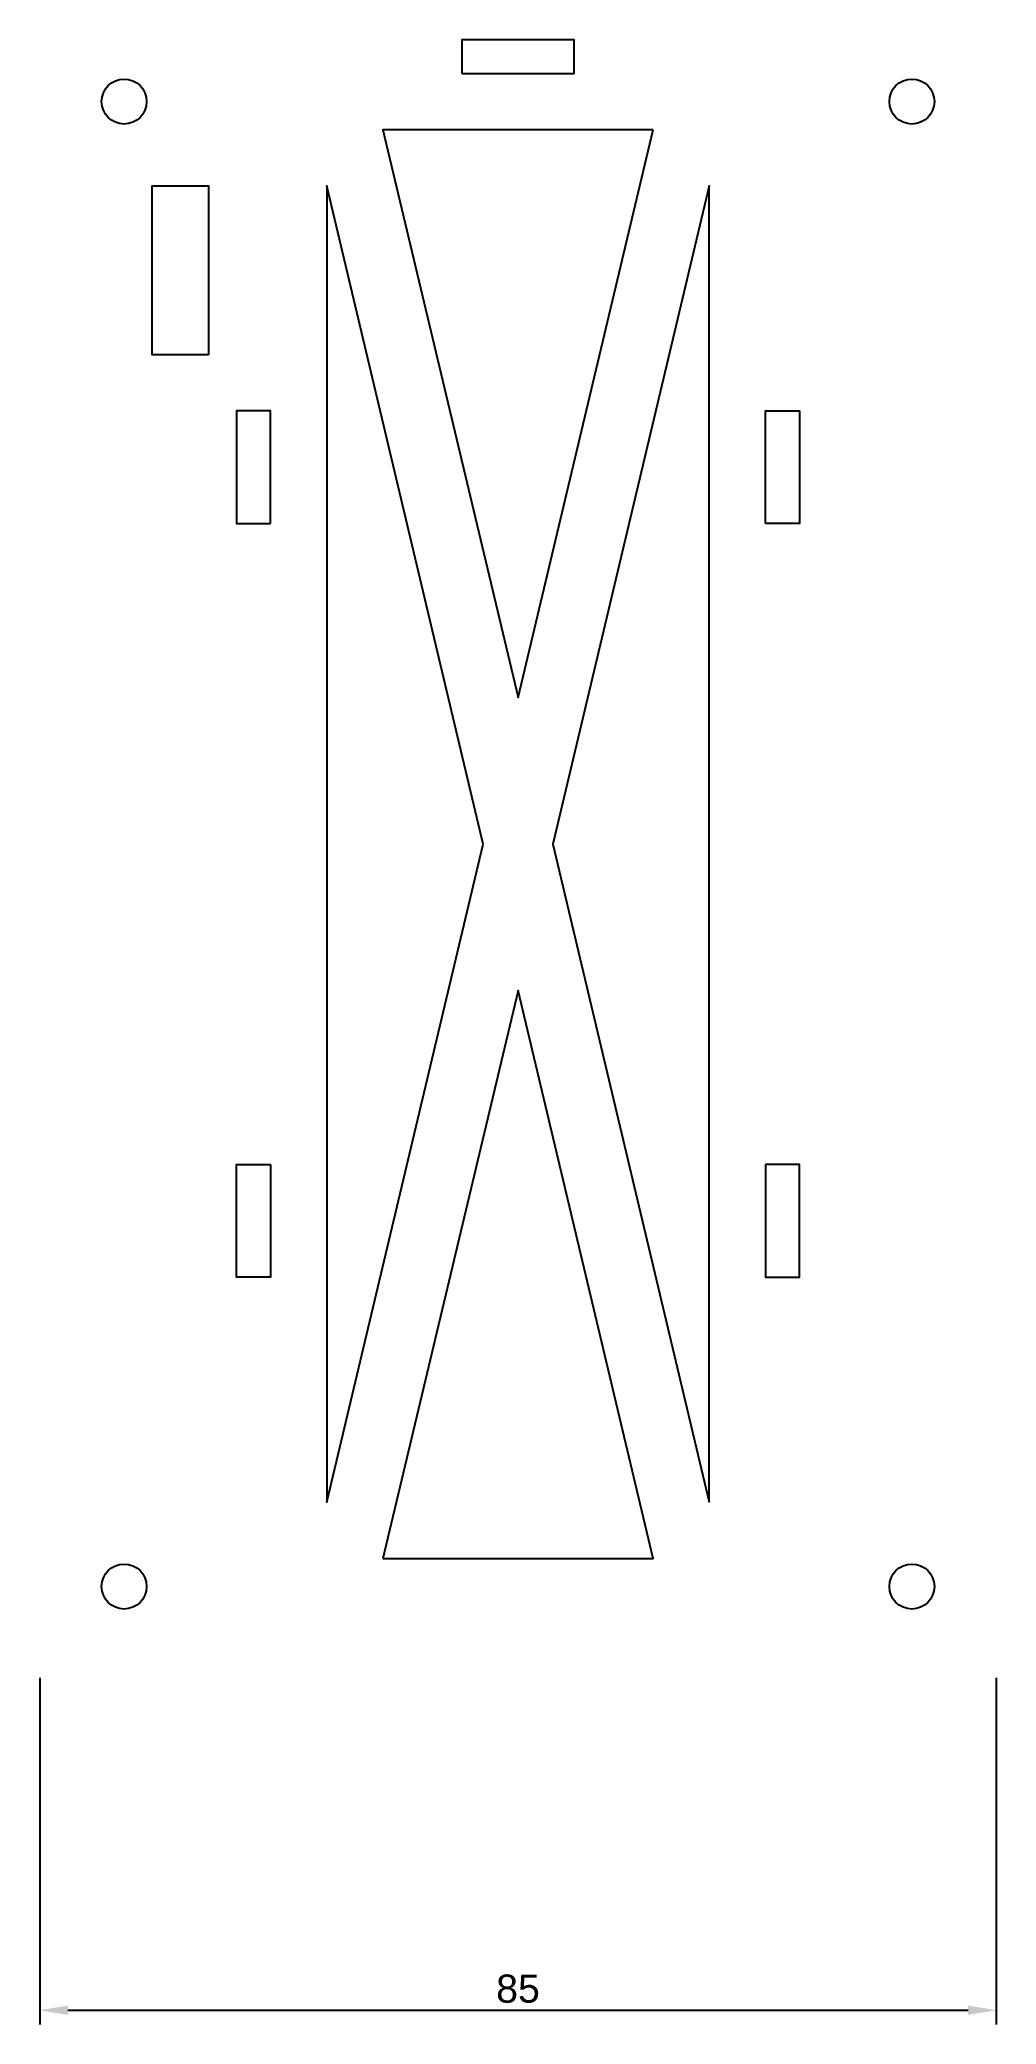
# Model space of a CAD drawing. Header units: millimetres. Extents: x -15 to 70, y -31 to 145.
import ezdxf

# ---------------------------------------------------------------- set-up
doc = ezdxf.new("R2010")
doc.units = ezdxf.units.MM
doc.layers.add('3D', color=7, linetype='Continuous')
doc.styles.get("Standard").update_dxf_attribs({"font": 'arial.ttf'})
doc.dimstyles.new('ISO-25', dxfattribs={"dimtxt": 2.5, "dimasz": 2.5, "dimexe": 1.25, "dimexo": 0.625, "dimtad": 1, "dimtxsty": 'Standard', "dimcen": 2.5, "dimadec": 0, "dimazin": 0, "dimtfac": 1, "dimtmove": 0, "dimatfit": 3, "dimfxl": 1, "dimarcsym": 0})

# ---------------------------------------------------------------- blocks, each defined once
blk = doc.blocks.new('*D1')
at = {"layer": '3D', "color": 0, "lineweight": -2, "transparency": 16777216}
for p, q in [((-15, -0.62), (-15, -31.42)), ((70, -0.62), (70, -31.42)), ((-12.5, -30.17), (67.5, -30.17))]:
    blk.add_line(p, q, dxfattribs=at)
at = {"layer": '3D', "color": 0, "transparency": 16777216}
for points in [[(-12.5, -29.75), (-12.5, -30.58), (-15, -30.17)], [(67.5, -29.75), (67.5, -30.58), (70, -30.17)]]:
    blk.add_solid(points, dxfattribs=at)
at = {"layer": 'Defpoints', "color": 0, "transparency": 16777216}
for p in [(-15, 0, -3), (70, 0, -3), (70, -30.17)]:
    blk.add_point(p, dxfattribs=at)
at = {"layer": '3D', "color": 0, "transparency": 16777216, "insert": (27.5, -28.26), "char_height": 2.5, "attachment_point": 5}
blk.add_mtext('85', dxfattribs=at)

msp = doc.modelspace()

# ---------------------------------------------------------------- linework, layer by layer
at = {"layer": '3D'}
for points in [[(22.5, 142), (32.5, 142), (32.5, 145), (22.5, 145)], [(39.5, 137), (15.5, 137), (27.5, 86.517)], [(0, 117), (-5, 117), (-5, 132), (0, 132)], [(24.406, 73.5), (10.5, 132), (10.5, 15)], [(44.5, 15), (44.5, 132), (30.594, 73.5)], [(5.5, 102), (5.5, 112), (2.5, 112), (2.5, 102)], [(49.5, 102), (49.5, 112), (52.5, 112), (52.5, 102)], [(15.5, 10), (39.5, 10), (27.5, 60.483)], [(5.5, 45), (5.5, 35), (2.5, 35), (2.5, 45)], [(49.5, 45), (49.5, 35), (52.5, 35), (52.5, 45)]]:
    msp.add_lwpolyline(points, close=True, dxfattribs=at)
for centre in [(-7.5, 139.5), (62.5, 139.5), (-7.5, 7.5), (62.5, 7.5)]:
    msp.add_circle(centre, 2, dxfattribs=at)

# ---------------------------------------------------------------- dimensions: what is measured, and where the dimension line sits
dim = msp.add_aligned_dim(p1=(-15, 0), p2=(70, 0), distance=-30.166, dimstyle='ISO-25', dxfattribs=at)
dim.commit()
dim.dimension.update_dxf_attribs({"geometry": '*D1', "text_midpoint": (27.5, -28.265, 3)})

doc.saveas('drawing.dxf')
